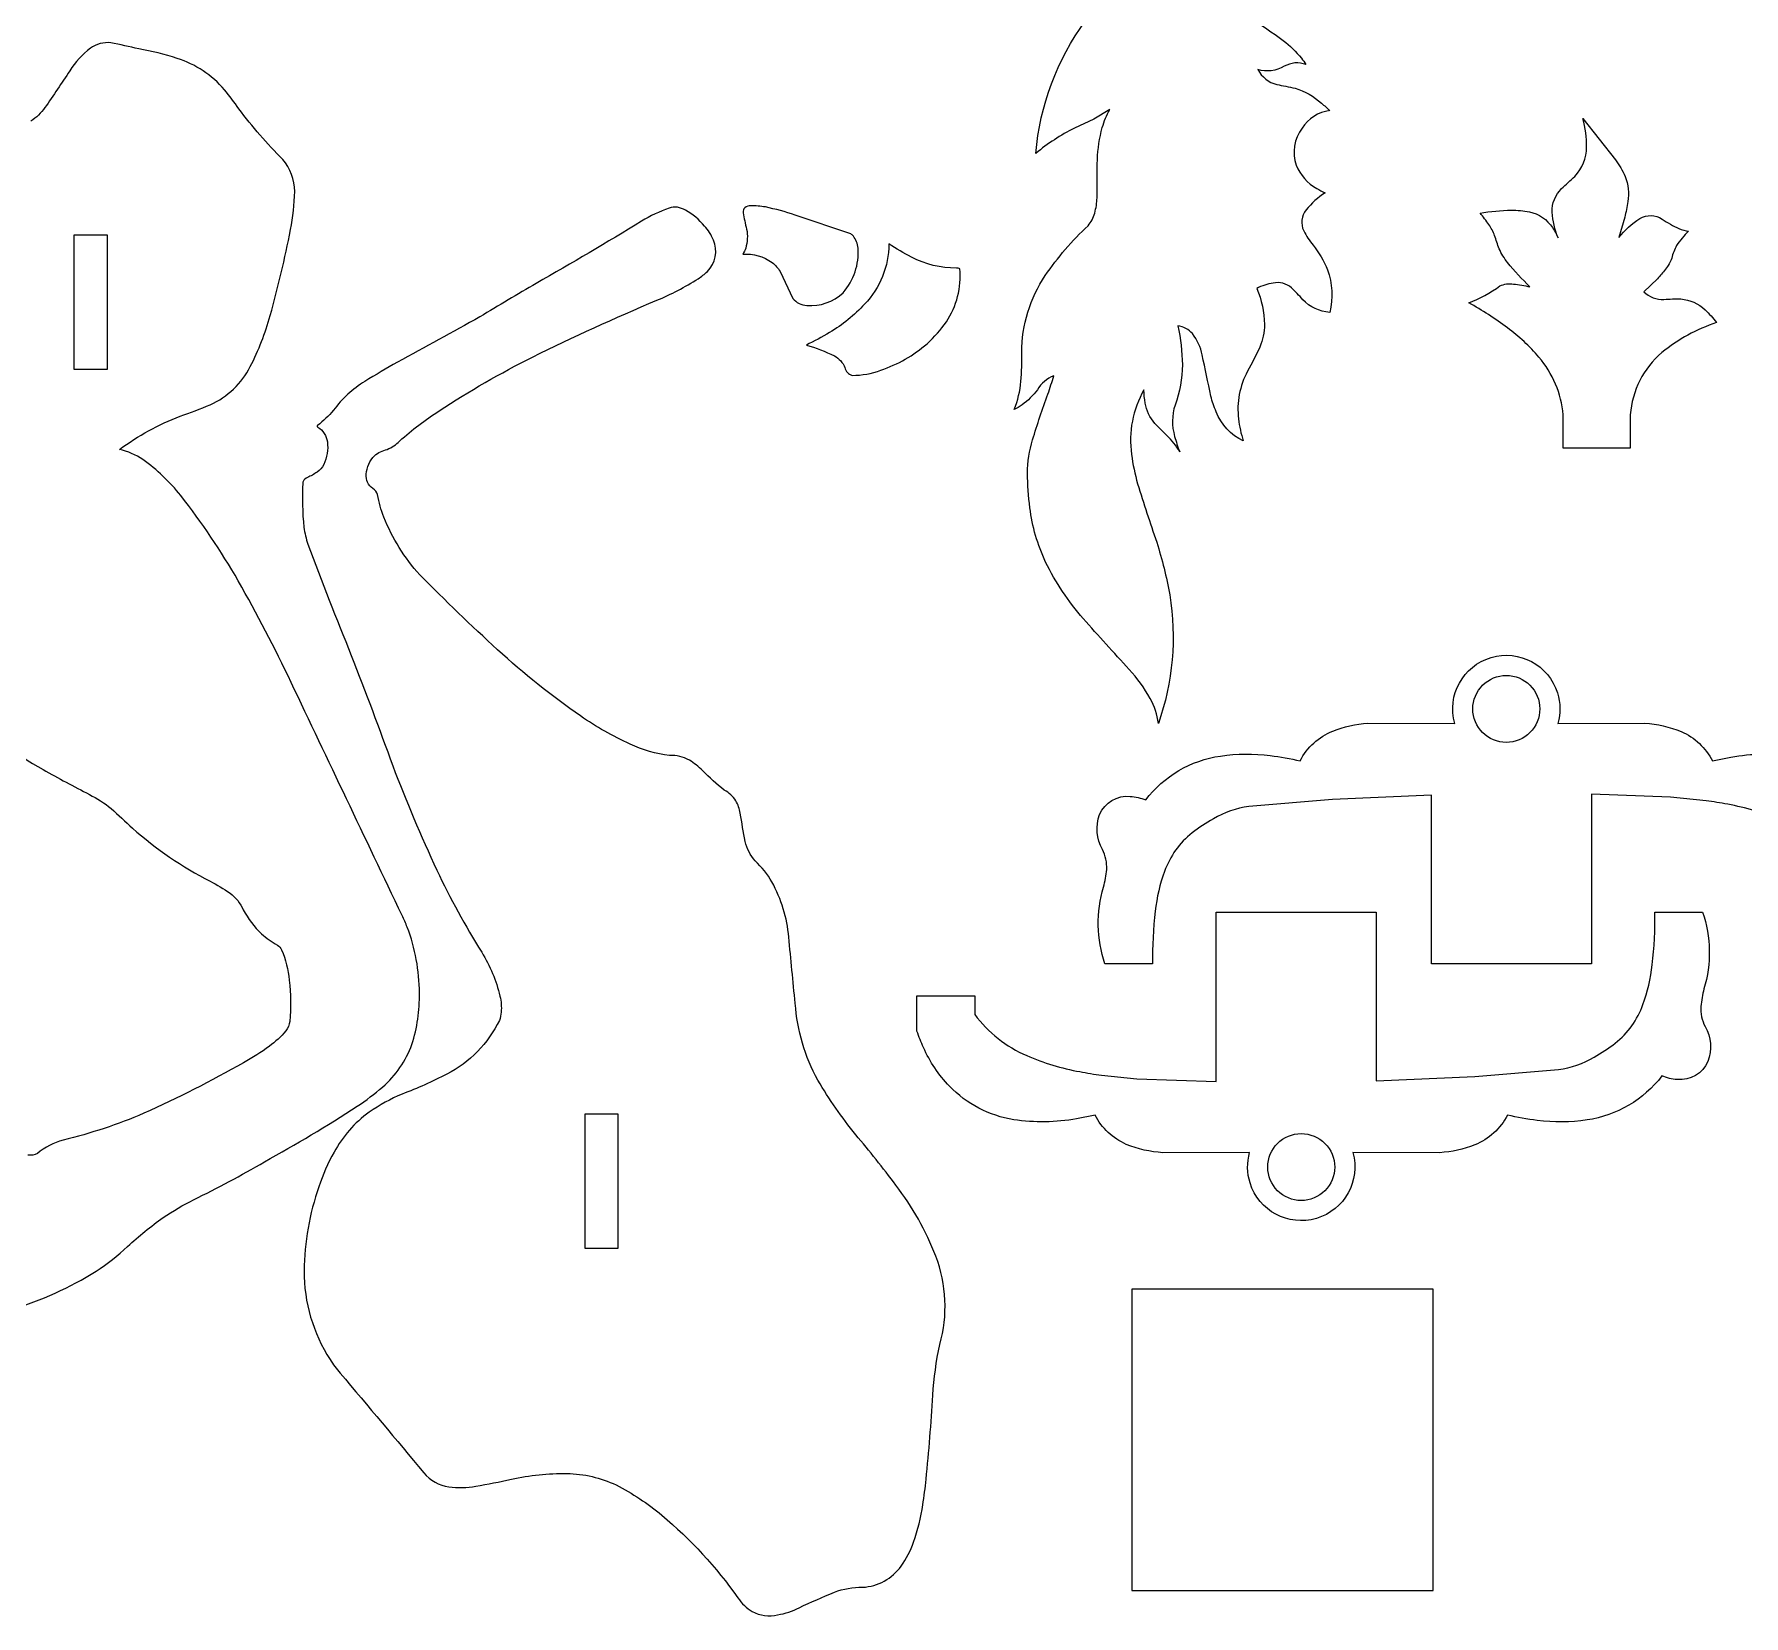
# Model space of a CAD drawing. Extents: x -786 to 731, y -543 to 724.
# Drawn here: x -198.1 to 108, y -524 to -240.7 of the extents above; entities that cross this region are included whole.
import ezdxf

# ---------------------------------------------------------------- set-up
doc = ezdxf.new("R2010")
doc.units = 0
doc.header["$MEASUREMENT"] = 0
doc.layers.get('0').update_dxf_attribs({"linetype": 'CONTINUOUS'})

msp = doc.modelspace()

# ---------------------------------------------------------------- linework, layer by layer
for points in [[(19.56, -237.7, -0.015351), (25.56, -241.81, -0.055443), (28.81, -244.96, -0.026995), (29.63, -246.13, 0.229102), (25.73, -246.43, -0.208807), (21, -247.01, 0.204628), (24.39, -249.7, -0.016988), (27.67, -250.36, -0.107431), (32.42, -253.04, -0.022475), (33.88, -254.37, 0.218712), (28.92, -257.5, 0.242792), (27.89, -264.16, 0.171211), (31.57, -268.3, 0.034263), (33.06, -269.07, 0.079498), (29.66, -272.16, 0.288426), (29.22, -275.89, 0.058521), (30.9, -278.45, -0.0702), (33.47, -282.86, -0.147236), (33.9, -290.51, -0.181166), (29.05, -288.24, 0.021509), (27.03, -286.11, 0.230598), (23.76, -285.25, 0.065123), (20.8, -286.21, -0.102302), (22.2, -292.69, -0.091665), (21.35, -296.72, -0.024357), (19.17, -301.06, 0.156722), (17.56, -309.61, 0.053485), (18.41, -313.54, -0.192414), (13.55, -308.31, -0.043722), (12.61, -305.5, -0.004509), (11.06, -298.13, 0.118447), (9.3, -294.32, 0.179303), (6.69, -292.92, -0.045794), (7.49, -299.91, -0.090782), (6.18, -307.11, 0.149509), (6.11, -312.73, 0.02609), (7.02, -315.51, 0.066918), (4.68, -312.51, -0.012755), (2.56, -310.4, -0.141985), (0.84, -306.76, -0.037855), (0.6, -304.4, 0.165969), (-1.61, -315.95, 0.039609), (-0.52, -321.2, 0.008308), (2.9, -331.69, -0.030814), (5.23, -341.1, -0.124766), (3.2, -364.18, 0.102562), (1.73, -359.67, 0.056957), (-2.03, -354.48, -0.00545), (-10.26, -345.37, -0.063267), (-17, -335.24, -0.079245), (-19.81, -325.51, -0.027955), (-20.26, -319.31, -0.072759), (-19.33, -313.35, -0.014972), (-16.59, -305.15, 0.011768), (-15.54, -301.86, 0.164845), (-18.46, -304.38, -0.068298), (-21.2, -307.1, -0.044943), (-22.62, -307.9, 0.076702), (-21.43, -302.87, 0.025079), (-21.26, -297.67, -0.150388), (-17.06, -283.93, -0.05506), (-9.4, -274.98, 0.123663), (-8.2, -272.73, 0.057019), (-7.78, -269.97, -0.011127), (-7.72, -263.13, -0.053994), (-6.85, -257.39, -0.057119), (-5.5, -254.18), (-8.34, -255.89), (-11.84, -257.52, 0.059006), (-18.74, -262.03, -0.138745), (-9.89, -238.33, 0.003131)], [(-202.12, -469.15, 0.06409), (-187.07, -462.29, 0.047462), (-181.42, -457.86, -0.03057), (-175.03, -452.66, -0.031108), (-169.6, -449.49, 0.01828), (-156.92, -442.7, 0.017587), (-140.29, -432.74, 0.027584), (-135.74, -429.29, 0.123049), (-130.49, -421.67, 0.081136), (-129.15, -412.46, 0.090106), (-131.33, -400.67, 0.018928), (-132.26, -398.55, -0.000508), (-152.13, -356.8, 0.018697), (-161.6, -338.62, 0.035354), (-171.91, -323.3, 0.06546), (-178.67, -316.86, 0.096465), (-182.88, -315.08, -0.069768), (-172, -309.12, 0.011863), (-166.6, -307.06, 0.168714), (-159.44, -300.22, 0.05114), (-155.87, -291.08, 0.019508), (-152.23, -275.68, 0.03904), (-151.48, -268.86, 0.178461), (-153.62, -263.12, -0.034466), (-161.5, -254.04, 0.021976), (-164.06, -250.63, 0.137779), (-172.53, -245, 0.031604), (-179.42, -243.29, 0.007114), (-184.42, -242.22, 0.189702), (-188.09, -243.18, 0.082574), (-191.78, -247.21, -0.009721), (-196.23, -253.83, -0.099403), (-198.75, -256.23, -0.318601)], [(114.66, -381.52, 0.059209), (105.16, -378.64, 0.014857), (101.28, -378), (94.93, -377.35), (80.77, -376.85), (80.77, -407.21), (52.1, -407.22), (52.1, -377.01), (34.39, -377.77), (19.42, -379.03, 0.102498), (13.05, -381.24, 0.030753), (9.25, -383.74, 0.139466), (4.3, -390.66, 0.060508), (2.64, -397.77, 0.03116), (2.16, -407.22), (-6.37, -407.22, -0.157017), (-6.62, -393.46, 0.035516), (-6.06, -390.32, 0.137176), (-6.83, -386.74, -0.223614), (-7.32, -380.48, -0.331307), (-1.83, -377.23, -0.077138), (0.92, -377.87, -0.196321), (14.32, -369.99, -0.070369), (23.24, -369.91, -0.029269), (28.59, -370.86, -0.181597), (34.43, -365.52, -0.07802), (40.71, -364.12), (56.27, -364.15, -0.41005), (62.78, -352.35, -0.41005), (74.68, -358.7, -0.144558), (74.75, -364.15), (90.31, -364.12, -0.081978), (96.83, -365.61, -0.173701), (102.43, -370.86), (105.73, -370.2, -0.082916), (117.01, -370.03, -0.161544)], [(-210.24, -361.24, 0.089508), (-196.55, -372.43, 0.007521), (-188.25, -376.88, -0.046189), (-184.35, -379.4, -0.011503), (-180.54, -382.94, 0.061887), (-166.65, -392.41, -0.031072), (-163.07, -394.56, -0.123828), (-160.69, -397.54, 0.080541), (-157.44, -401.84, 0.042401), (-154.59, -403.87, -0.144644), (-153.84, -404.69, -0.077141), (-152.49, -410.16, -0.053762), (-152.36, -417.53, -0.122103), (-153.09, -419.24, -0.062569), (-156.03, -421.98, -0.037214), (-160.67, -424.93, -0.02424), (-178.52, -434, -0.042548), (-192.96, -438.8, 0.113695), (-197.56, -441.22, -0.154666), (-199.28, -441.5, 0.061744)]]:
    msp.add_lwpolyline(points, format="xyb")
for points in [[(87.71, -314.85), (75.71, -314.85), (75.71, -308.85, 0.155993), (71.35, -298.53, 0.059057), (65.7, -293.29, 0.034888), (58.79, -288.79, 0.064905), (64.38, -285.78, -0.160834), (66.79, -285.43, -0.027636), (69.72, -285.93, -0.027834), (65.74, -281.6, -0.052141), (64.22, -279.12, -0.010474), (63.42, -276.74, 0.056999), (62.38, -274.79, 0.025774), (60.82, -272.73, -0.033934), (66.41, -272.19, -0.043905), (69.66, -272.48, -0.197847), (73.78, -275.33, -0.035469), (74.79, -277.15, -0.078536), (73.71, -272.55, -0.213048), (75.42, -268.34, 0.006121), (77.8, -266.14, 0.193622), (79.89, -260.91, 0.070609), (79.23, -255.8), (85.04, -263.16, -0.051065), (86.8, -266.17, -0.140689), (87.28, -270.67, -0.030493), (86.71, -273.47), (85.66, -277.11, -0.078778), (89.44, -273.68, -0.283428), (93.42, -273.8, 0.038645), (96.43, -275.5, 0.063253), (98.17, -275.97, 0.062618), (96.02, -278.54, 0.068712), (95.13, -280.81, -0.078977), (94.02, -282.78, -0.028202), (92.56, -284.48), (90.15, -286.83, 0.204637), (93.75, -288.19, -0.025175), (96.75, -288.11, -0.177492), (101.11, -290.06, -0.048942), (103.15, -292.35, 0.092215), (93.37, -297.7, 0.199609), (87.71, -308.85)], [(-82.92, -271.67, 0.134651), (-84.42, -271.84, 0.055888), (-89.35, -274.18, -0.007734), (-108.22, -285.31, 0.003779), (-118.31, -291.31, -0.002321), (-133.1, -299.44, 0.009971), (-138.91, -302.87, 0.094813), (-144.55, -308.05, -0.062206), (-147.4, -310.76, 0.416235), (-147.35, -311.09, -0.231713), (-145.63, -313.71, -0.140587), (-146.28, -317.77, -0.115779), (-147.49, -319.14, -0.039988), (-149.21, -320.09, 0.162249), (-149.97, -320.8, 0.104471), (-150.05, -321.05, 0.039751), (-149.83, -329, 0.049505), (-149.13, -332.06, 0.008144), (-141.35, -351.96, -0.005707), (-133.92, -371.75, 0.017775), (-126.03, -390.44, 0.027389), (-118, -405.15, -0.081514), (-114.72, -413.01, -0.076113), (-114.51, -415.87, -0.052898), (-114.82, -417.35, -0.158668), (-124.24, -427, -0.028819), (-132.24, -430.55, 0.048017), (-138.16, -433.8, 0.110914), (-144.43, -440.96, 0.052429), (-147.15, -447.15, 0.081677), (-149.82, -462.23, 0.143639), (-145.16, -478.11, 0.028628), (-143.36, -480.54, -0.002825), (-128.36, -498.42, 0.185322), (-123.88, -500.92, 0.073426), (-119.05, -500.8, 0.014938), (-112.68, -499.55, -0.057137), (-102.73, -498.53, -0.107587), (-93.93, -500.59, -0.056916), (-85.76, -505.99, -0.066558), (-72.1, -520.83, 0.112387), (-69.54, -523.24, 0.182857), (-64.99, -523.86, 0.072292), (-61.11, -522.57, -0.014094), (-54.83, -519.8, -0.099021), (-49.79, -518.91, 0.227521), (-42.87, -515.12, 0.073124), (-40.66, -510.81, 0.049073), (-38.99, -504.15, 0.014518), (-38.41, -499.57, 0.010676), (-37.21, -484.52, -0.035375), (-35.96, -475.41, 0.162659), (-36.67, -459.61, 0.071364), (-43.82, -446.87, 0.014173), (-51.01, -437.83, -0.039247), (-57.77, -428.09, -0.109261), (-61.84, -414.29, -0.002472), (-62.99, -402.44, 0.103092), (-66.01, -392.56, 0.071633), (-69.01, -388.79, -0.12856), (-70.79, -385.31, -0.012507), (-71.68, -380.24, 0.088868), (-72.48, -378.01, 0.135613), (-74.55, -376.11, -0.02949), (-78.44, -372.59, 0.055604), (-80.81, -370.74, 0.142635), (-84.36, -369.91, -0.076115), (-91.41, -367.86, -0.046171), (-100.28, -362.82, -0.034308), (-115.16, -350.95, -0.01178), (-129.08, -337.53, -0.088827), (-135.52, -327.2, -0.053821), (-136.64, -323.16, 0.220543), (-137.52, -322.09, -0.271486), (-138.66, -319.5, -0.178573), (-137.18, -316.19, -0.118043), (-134.92, -315.05, 0.114176), (-132.69, -313.56, -0.041757), (-125.59, -308.14, -0.029481), (-108.89, -298.52, -0.015622), (-86.65, -288.35, 0.042758), (-79.23, -284.48, 0.03021), (-77.57, -283.19, 0.309283), (-76.51, -277.55, 0.097888), (-78.09, -275.04, 0.092614), (-81.52, -272.21, 0.049196)], [(-71.24, -280.09, -0.183194), (-65.96, -281.6, -0.084417), (-64.57, -283.17), (-62.27, -288, 0.212813), (-59.78, -289.27, 0.215186), (-53.26, -286.98, 0.196451), (-50.57, -278.99, 0.13858), (-51.43, -276.86, 0.05227), (-51.87, -276.44), (-61.83, -273.07, 0.026396), (-67.18, -271.63, 0.046394), (-69.8, -271.4, 0.126505), (-70.87, -271.76, 0.260516), (-71.15, -272.65, 0.030325), (-70.55, -275.59, -0.120695), (-70.72, -279.01, -0.059926)], [(-59.85, -296.38, -0.051144), (-54.84, -298.32, -0.180035), (-52.94, -300.4, 0.282704), (-51.63, -301.8, 0.088241), (-46.52, -300.88, 0.096354), (-38.21, -296.12, 0.052748), (-34.78, -292.21, 0.170335), (-32.36, -282.69, 0.064316), (-32.97, -282.59, -0.12136), (-41.02, -280.61, -0.032246), (-45.05, -278.26, -0.190005), (-49.42, -289.04, -0.073461), (-55.7, -294.11, -0.021836)], [(59.51, -361.55, -0.414214), (65.51, -355.55, -0.414214), (71.51, -361.55, -0.414214), (65.51, -367.55, -0.414214)], [(42.19, -428.17), (59.9, -427.41), (74.87, -426.15, 0.102498), (81.23, -423.93, 0.030753), (85.03, -421.44, 0.139463), (89.98, -414.52, 0.060508), (91.65, -407.41, 0.03116), (92.13, -397.96), (100.66, -397.96, -0.157017), (100.91, -411.72, 0.035516), (100.35, -414.86, 0.137176), (101.12, -418.44, -0.223621), (101.61, -424.7, -0.331308), (96.12, -427.95, -0.077104), (93.37, -427.31, -0.196318), (79.97, -435.19, -0.070369), (71.05, -435.27, -0.029269), (65.7, -434.32, -0.181597), (59.86, -439.66, -0.07802), (53.58, -441.06), (38.02, -441.03, -0.410057), (31.5, -452.83, -0.410057), (19.61, -446.48, -0.144618), (19.54, -441.03), (3.98, -441.06, -0.081972), (-2.55, -439.57, -0.1737), (-8.14, -434.32), (-11.44, -434.98, -0.082918), (-22.72, -435.15, -0.161538), (-34.22, -429.14, -0.087482), (-38.87, -422.2, -0.023846), (-40.04, -419.3), (-40.04, -412.96), (-29.69, -412.96), (-29.69, -416.31, 0.131683), (-20.37, -423.66, 0.059213), (-10.87, -426.54, 0.01485), (-6.99, -427.17), (-0.64, -427.83), (13.52, -428.33), (13.52, -397.97), (42.19, -397.96)], [(34.78, -443.63, -0.414214), (28.78, -449.63, -0.414214), (22.78, -443.63, -0.414214), (28.78, -437.63, -0.414214)]]:
    msp.add_lwpolyline(points, format="xyb", close=True)
for points in [[(-185.03, -276.69), (-191.03, -276.69), (-191.03, -300.69), (-185.03, -300.69)], [(-99.54, -458.15), (-93.54, -458.15), (-93.54, -434.15), (-99.54, -434.15)], [(52.42, -465.48), (-1.58, -465.48), (-1.58, -519.48), (52.42, -519.48)]]:
    msp.add_lwpolyline(points, close=True)

doc.saveas('drawing.dxf')
